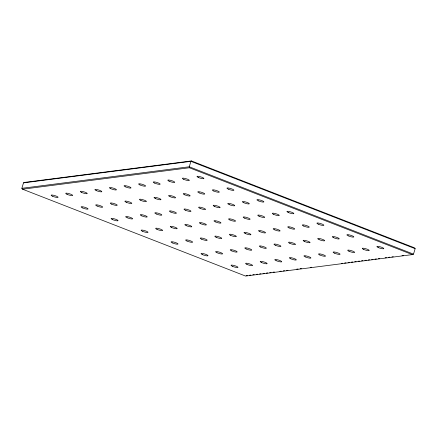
<?xml version="1.0" encoding="UTF-8"?>
<svg xmlns="http://www.w3.org/2000/svg" width="437" height="437" viewBox="0 0 437 437"><rect width="100%" height="100%" fill="white"/><g stroke="black" fill="none" stroke-linecap="round" stroke-linejoin="round"><path stroke-width="0.66" d="M21.85 188.32L23.494 182.868L24.63 182.393L191.428 160.936L414.429 247.795L415.15 248.68L413.506 254.132L412.37 254.607L245.572 276.064L22.571 189.205L21.85 188.32L189.259 166.781L413.506 254.132L412.157 254.307M191.428 160.936L190.903 161.335L23.494 182.868M22.571 189.205L189.374 167.748L412.37 254.607M246.097 275.665L247.446 275.49M249.472 275.234L250.822 275.059M252.848 274.797L254.197 274.627M256.224 274.365L257.573 274.19M259.6 273.928L260.949 273.759M262.976 273.496L264.325 273.322M266.346 273.059L267.701 272.89M269.722 272.628L271.071 272.453M273.098 272.191L274.447 272.022M279.849 271.322L281.199 271.153M283.225 270.891L284.574 270.716M286.601 270.454L287.95 270.285M296.723 269.154L298.072 268.979M300.099 268.722L301.448 268.547M310.226 267.417L311.576 267.242M341.275 263.424L342.624 263.249M344.651 262.987L346 262.817M348.027 262.555L349.376 262.38M351.403 262.118L352.752 261.949M354.778 261.687L356.128 261.512M358.154 261.255L359.504 261.08M361.53 260.818L362.879 260.643M364.9 260.386L366.255 260.212M368.276 259.949L369.626 259.775M371.652 259.518L373.001 259.343M375.028 259.081L376.377 258.906M378.404 258.649L379.753 258.475M385.155 257.781L386.505 257.606M388.531 257.344L389.88 257.169M391.902 256.912L393.256 256.738M402.029 255.607L403.378 255.432M415.15 248.68L190.903 161.335L189.259 166.781L189.374 167.748M232.369 266.259A3.622 0.677 16.8 0 0 237.941 267.417A3.622 0.677 16.8 0 0 233.2 265.286A3.622 0.677 16.8 0 0 232.369 266.259M172.418 242.912A3.622 0.677 16.8 0 0 177.979 244.059A3.622 0.677 16.8 0 0 173.216 241.929A3.622 0.677 16.8 0 0 172.418 242.912M127.178 217.741A3.622 0.677 16.8 0 0 132.613 218.795A3.622 0.677 16.8 0 0 127.67 216.659A3.622 0.677 16.8 0 0 127.178 217.741M157.014 229.354A3.622 0.677 16.8 0 0 162.58 230.501A3.622 0.677 16.8 0 0 157.817 228.371A3.622 0.677 16.8 0 0 157.014 229.354M246.949 264.385A3.622 0.677 16.8 0 0 252.526 265.543A3.622 0.677 16.8 0 0 247.784 263.413A3.622 0.677 16.8 0 0 246.949 264.385M97.145 206.04A3.622 0.677 16.8 0 0 102.629 207.127A3.622 0.677 16.8 0 0 97.741 204.991A3.622 0.677 16.8 0 0 97.145 206.04M67.052 194.312A3.622 0.677 16.8 0 0 72.629 195.47A3.622 0.677 16.8 0 0 67.882 193.34A3.622 0.677 16.8 0 0 67.052 194.312M186.998 241.033A3.622 0.677 16.8 0 0 192.564 242.18A3.622 0.677 16.8 0 0 187.801 240.05A3.622 0.677 16.8 0 0 186.998 241.033M216.981 252.712A3.622 0.677 16.8 0 0 222.548 253.864A3.622 0.677 16.8 0 0 217.784 251.728A3.622 0.677 16.8 0 0 216.981 252.712M231.566 250.838A3.622 0.677 16.8 0 0 237.127 251.985A3.622 0.677 16.8 0 0 232.364 249.855A3.622 0.677 16.8 0 0 231.566 250.838M111.73 204.161A3.622 0.677 16.8 0 0 117.209 205.248A3.622 0.677 16.8 0 0 112.325 203.118A3.622 0.677 16.8 0 0 111.73 204.161M141.763 215.862A3.622 0.677 16.8 0 0 147.198 216.916A3.622 0.677 16.8 0 0 142.254 214.786A3.622 0.677 16.8 0 0 141.763 215.862M171.599 227.48A3.622 0.677 16.8 0 0 177.165 228.627A3.622 0.677 16.8 0 0 172.402 226.497A3.622 0.677 16.8 0 0 171.599 227.48M81.637 192.433A3.622 0.677 16.8 0 0 87.214 193.591A3.622 0.677 16.8 0 0 82.467 191.461A3.622 0.677 16.8 0 0 81.637 192.433M261.534 262.511A3.622 0.677 16.8 0 0 267.111 263.669A3.622 0.677 16.8 0 0 262.364 261.534A3.622 0.677 16.8 0 0 261.534 262.511M363.617 249.38A3.622 0.677 16.8 0 0 369.194 250.538A3.622 0.677 16.8 0 0 364.453 248.402A3.622 0.677 16.8 0 0 363.617 249.38M213.813 191.029A3.622 0.677 16.8 0 0 219.298 192.116A3.622 0.677 16.8 0 0 214.409 189.986A3.622 0.677 16.8 0 0 213.813 191.029M183.72 179.301A3.622 0.677 16.8 0 0 189.297 180.465A3.622 0.677 16.8 0 0 184.551 178.329A3.622 0.677 16.8 0 0 183.72 179.301M243.846 202.73A3.622 0.677 16.8 0 0 249.287 203.784A3.622 0.677 16.8 0 0 244.338 201.654A3.622 0.677 16.8 0 0 243.846 202.73M378.202 247.5A3.622 0.677 16.8 0 0 383.779 248.658A3.622 0.677 16.8 0 0 379.032 246.528A3.622 0.677 16.8 0 0 378.202 247.5M198.305 177.427A3.622 0.677 16.8 0 0 203.882 178.586A3.622 0.677 16.8 0 0 199.135 176.455A3.622 0.677 16.8 0 0 198.305 177.427M258.431 200.856A3.622 0.677 16.8 0 0 263.866 201.91A3.622 0.677 16.8 0 0 258.923 199.775A3.622 0.677 16.8 0 0 258.431 200.856M318.251 224.148A3.622 0.677 16.8 0 0 323.817 225.301A3.622 0.677 16.8 0 0 319.054 223.165A3.622 0.677 16.8 0 0 318.251 224.148M348.234 235.827A3.622 0.677 16.8 0 0 353.795 236.98A3.622 0.677 16.8 0 0 349.032 234.844A3.622 0.677 16.8 0 0 348.234 235.827M228.398 189.155A3.622 0.677 16.8 0 0 233.877 190.242A3.622 0.677 16.8 0 0 228.993 188.107A3.622 0.677 16.8 0 0 228.398 189.155M288.267 212.469A3.622 0.677 16.8 0 0 293.833 213.622A3.622 0.677 16.8 0 0 289.07 211.486A3.622 0.677 16.8 0 0 288.267 212.469M142.435 231.228A3.622 0.677 16.8 0 0 147.996 232.38A3.622 0.677 16.8 0 0 143.232 230.25A3.622 0.677 16.8 0 0 142.435 231.228M112.593 219.614A3.622 0.677 16.8 0 0 118.034 220.669A3.622 0.677 16.8 0 0 113.09 218.538A3.622 0.677 16.8 0 0 112.593 219.614M52.467 196.186A3.622 0.677 16.8 0 0 58.045 197.344A3.622 0.677 16.8 0 0 53.303 195.213A3.622 0.677 16.8 0 0 52.467 196.186M276.118 260.632A3.622 0.677 16.8 0 0 281.696 261.79A3.622 0.677 16.8 0 0 276.949 259.66A3.622 0.677 16.8 0 0 276.118 260.632M126.315 202.287A3.622 0.677 16.8 0 0 131.794 203.374A3.622 0.677 16.8 0 0 126.91 201.238A3.622 0.677 16.8 0 0 126.315 202.287M216.168 237.28A3.622 0.677 16.8 0 0 221.728 238.433A3.622 0.677 16.8 0 0 216.965 236.297A3.622 0.677 16.8 0 0 216.168 237.28M170.927 212.109A3.622 0.677 16.8 0 0 176.368 213.169A3.622 0.677 16.8 0 0 171.424 211.033A3.622 0.677 16.8 0 0 170.927 212.109M230.752 235.406A3.622 0.677 16.8 0 0 236.313 236.554A3.622 0.677 16.8 0 0 231.55 234.423A3.622 0.677 16.8 0 0 230.752 235.406M260.731 247.085A3.622 0.677 16.8 0 0 266.297 248.232A3.622 0.677 16.8 0 0 261.534 246.102A3.622 0.677 16.8 0 0 260.731 247.085M140.894 200.408A3.622 0.677 16.8 0 0 146.379 201.495A3.622 0.677 16.8 0 0 141.495 199.365A3.622 0.677 16.8 0 0 140.894 200.408M200.769 223.728A3.622 0.677 16.8 0 0 206.33 224.875A3.622 0.677 16.8 0 0 201.566 222.744A3.622 0.677 16.8 0 0 200.769 223.728M202.397 254.591A3.622 0.677 16.8 0 0 207.963 255.738A3.622 0.677 16.8 0 0 203.2 253.607A3.622 0.677 16.8 0 0 202.397 254.591M82.56 207.914A3.622 0.677 16.8 0 0 88.045 209.001A3.622 0.677 16.8 0 0 83.161 206.87A3.622 0.677 16.8 0 0 82.56 207.914M305.283 256.88A3.622 0.677 16.8 0 0 310.86 258.038A3.622 0.677 16.8 0 0 306.118 255.907A3.622 0.677 16.8 0 0 305.283 256.88M125.386 186.807A3.622 0.677 16.8 0 0 130.963 187.965A3.622 0.677 16.8 0 0 126.217 185.834A3.622 0.677 16.8 0 0 125.386 186.807M185.512 210.235A3.622 0.677 16.8 0 0 190.953 211.29A3.622 0.677 16.8 0 0 186.004 209.154A3.622 0.677 16.8 0 0 185.512 210.235M245.332 233.527A3.622 0.677 16.8 0 0 250.898 234.68A3.622 0.677 16.8 0 0 246.135 232.55A3.622 0.677 16.8 0 0 245.332 233.527M275.315 245.206A3.622 0.677 16.8 0 0 280.882 246.359A3.622 0.677 16.8 0 0 276.118 244.228A3.622 0.677 16.8 0 0 275.315 245.206M155.479 198.535A3.622 0.677 16.8 0 0 160.963 199.622A3.622 0.677 16.8 0 0 156.075 197.486A3.622 0.677 16.8 0 0 155.479 198.535M96.222 190.559A3.622 0.677 16.8 0 0 101.794 191.717A3.622 0.677 16.8 0 0 97.052 189.587A3.622 0.677 16.8 0 0 96.222 190.559M156.342 213.988A3.622 0.677 16.8 0 0 161.783 215.042A3.622 0.677 16.8 0 0 156.839 212.906A3.622 0.677 16.8 0 0 156.342 213.988M186.184 225.601A3.622 0.677 16.8 0 0 191.745 226.754A3.622 0.677 16.8 0 0 186.981 224.618A3.622 0.677 16.8 0 0 186.184 225.601M290.703 258.759A3.622 0.677 16.8 0 0 296.275 259.917A3.622 0.677 16.8 0 0 291.534 257.786A3.622 0.677 16.8 0 0 290.703 258.759M110.801 188.686A3.622 0.677 16.8 0 0 116.379 189.844A3.622 0.677 16.8 0 0 111.637 187.708A3.622 0.677 16.8 0 0 110.801 188.686M246.151 248.959A3.622 0.677 16.8 0 0 251.712 250.111A3.622 0.677 16.8 0 0 246.949 247.976A3.622 0.677 16.8 0 0 246.151 248.959M201.583 239.159A3.622 0.677 16.8 0 0 207.149 240.306A3.622 0.677 16.8 0 0 202.386 238.176A3.622 0.677 16.8 0 0 201.583 239.159M349.037 251.253A3.622 0.677 16.8 0 0 354.609 252.411A3.622 0.677 16.8 0 0 349.868 250.281A3.622 0.677 16.8 0 0 349.037 251.253M169.135 181.18A3.622 0.677 16.8 0 0 174.713 182.338A3.622 0.677 16.8 0 0 169.971 180.208A3.622 0.677 16.8 0 0 169.135 181.18M229.261 204.609A3.622 0.677 16.8 0 0 234.702 205.663A3.622 0.677 16.8 0 0 229.758 203.527A3.622 0.677 16.8 0 0 229.261 204.609M289.086 227.901A3.622 0.677 16.8 0 0 294.647 229.054A3.622 0.677 16.8 0 0 289.884 226.918A3.622 0.677 16.8 0 0 289.086 227.901M319.065 239.58A3.622 0.677 16.8 0 0 324.631 240.732A3.622 0.677 16.8 0 0 319.868 238.597A3.622 0.677 16.8 0 0 319.065 239.58M199.228 192.908A3.622 0.677 16.8 0 0 204.713 193.995A3.622 0.677 16.8 0 0 199.829 191.859A3.622 0.677 16.8 0 0 199.228 192.908M259.103 216.222A3.622 0.677 16.8 0 0 264.664 217.375A3.622 0.677 16.8 0 0 259.9 215.239A3.622 0.677 16.8 0 0 259.103 216.222M215.348 221.849A3.622 0.677 16.8 0 0 220.914 223.001A3.622 0.677 16.8 0 0 216.151 220.865A3.622 0.677 16.8 0 0 215.348 221.849M319.868 255.006A3.622 0.677 16.8 0 0 325.445 256.164A3.622 0.677 16.8 0 0 320.698 254.034A3.622 0.677 16.8 0 0 319.868 255.006M139.971 184.933A3.622 0.677 16.8 0 0 145.548 186.091A3.622 0.677 16.8 0 0 140.801 183.961A3.622 0.677 16.8 0 0 139.971 184.933M200.097 208.356A3.622 0.677 16.8 0 0 205.532 209.416A3.622 0.677 16.8 0 0 200.588 207.28A3.622 0.677 16.8 0 0 200.097 208.356M259.917 231.654A3.622 0.677 16.8 0 0 265.483 232.801A3.622 0.677 16.8 0 0 260.72 230.67A3.622 0.677 16.8 0 0 259.917 231.654M289.9 243.333A3.622 0.677 16.8 0 0 295.461 244.48A3.622 0.677 16.8 0 0 290.698 242.349A3.622 0.677 16.8 0 0 289.9 243.333M170.064 196.661A3.622 0.677 16.8 0 0 175.543 197.748A3.622 0.677 16.8 0 0 170.659 195.612A3.622 0.677 16.8 0 0 170.064 196.661M229.933 219.975A3.622 0.677 16.8 0 0 235.499 221.122A3.622 0.677 16.8 0 0 230.736 218.992A3.622 0.677 16.8 0 0 229.933 219.975M334.452 253.127A3.622 0.677 16.8 0 0 340.03 254.29A3.622 0.677 16.8 0 0 335.283 252.154A3.622 0.677 16.8 0 0 334.452 253.127M154.556 183.054A3.622 0.677 16.8 0 0 160.128 184.212A3.622 0.677 16.8 0 0 155.386 182.082A3.622 0.677 16.8 0 0 154.556 183.054M214.676 206.483A3.622 0.677 16.8 0 0 220.117 207.537A3.622 0.677 16.8 0 0 215.173 205.406A3.622 0.677 16.8 0 0 214.676 206.483M274.502 229.78A3.622 0.677 16.8 0 0 280.062 230.927A3.622 0.677 16.8 0 0 275.299 228.797A3.622 0.677 16.8 0 0 274.502 229.78M304.485 241.459A3.622 0.677 16.8 0 0 310.046 242.606A3.622 0.677 16.8 0 0 305.283 240.476A3.622 0.677 16.8 0 0 304.485 241.459M184.649 194.782A3.622 0.677 16.8 0 0 190.128 195.869A3.622 0.677 16.8 0 0 185.244 193.738A3.622 0.677 16.8 0 0 184.649 194.782M244.518 218.101A3.622 0.677 16.8 0 0 250.079 219.248A3.622 0.677 16.8 0 0 245.315 217.118A3.622 0.677 16.8 0 0 244.518 218.101M303.666 226.027A3.622 0.677 16.8 0 0 309.232 227.174A3.622 0.677 16.8 0 0 304.469 225.044A3.622 0.677 16.8 0 0 303.666 226.027M333.649 237.706A3.622 0.677 16.8 0 0 339.216 238.853A3.622 0.677 16.8 0 0 334.452 236.723A3.622 0.677 16.8 0 0 333.649 237.706M273.682 214.349A3.622 0.677 16.8 0 0 279.248 215.496A3.622 0.677 16.8 0 0 274.485 213.365A3.622 0.677 16.8 0 0 273.682 214.349"/></g></svg>
